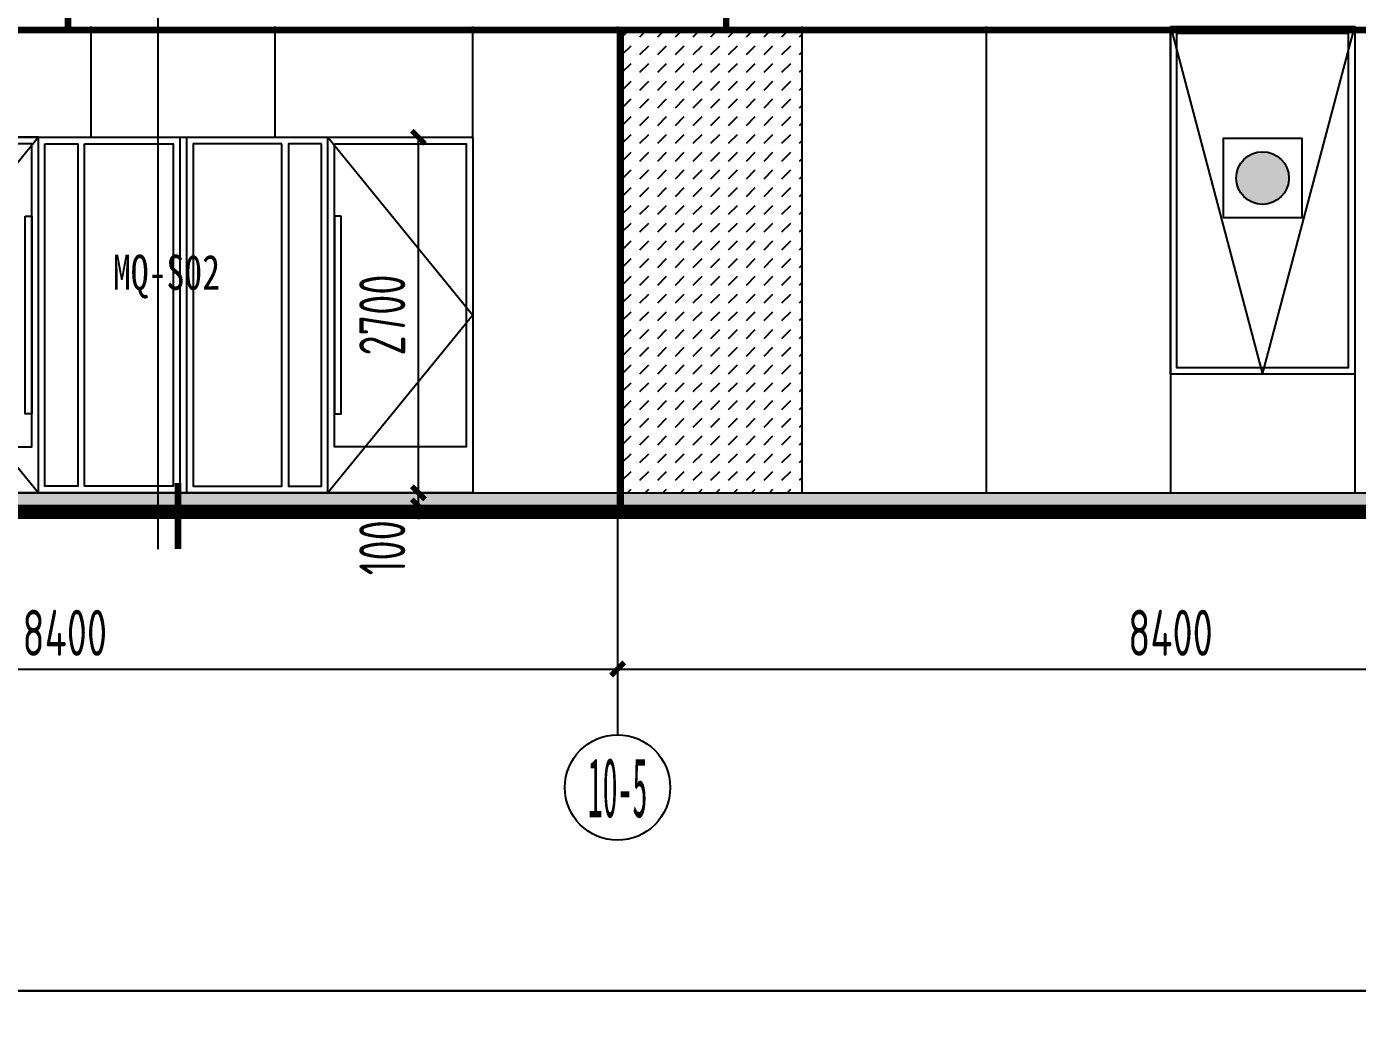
# Model space of a CAD drawing. Extents: x -863035 to 270371, y -8918 to 240488.
# Drawn here: x 106623 to 116733, y 143382 to 150996 of the extents above; entities that cross this region are included whole.
import ezdxf
from ezdxf.enums import TextEntityAlignment as Align

# ---------------------------------------------------------------- set-up
doc = ezdxf.new("R2010")
doc.units = 0
doc.header["$LTSCALE"] = 1000
doc.header["$MEASUREMENT"] = 0
doc.linetypes.add('109-34 轴网$0$L1$0$$AUDIT_BAD_LTYPE1', pattern=[0])
for name, color, linetype in [('01-标注_符号', 200, 'Continuous'), ('01-标注_轴线坐标', 132, 'Continuous'), ('02-TEXT_轴号', 7, 'Continuous'), ('05-填充_156', 156, 'Continuous'), ('05-填充_18', 18, 'Continuous'), ('A-C_窗', 140, 'Continuous'), ('A-SE-MAT', 9, 'Continuous'), ('AXIS_TEXT', 7, 'Continuous'), ('E-立面', 255, 'Continuous'), ('E-立面轮廓', 241, 'Continuous'), ('PUB_DIM', 3, 'Continuous')]:
    doc.layers.add(name, color=color, linetype=linetype)
doc.layers.add('04-不打印_辅助线', color=165, linetype='Continuous', plot=False)
doc.styles.add('_TCH_AXIS', font='STXIHEI.TTF')
doc.styles.add('_TCH_DIM_T3', font='ROS1', dxfattribs={"width": 0.75, "bigfont": 'JD'})
doc.styles.add('_TCH_LABEL', font='', dxfattribs={"width": 0.75})
doc.styles.add('COMPLEX', font='COMPLEX')
doc.styles.get('_TCH_LABEL').set_extended_font_data('SimSun')
doc.dimstyles.new('_TCH_ARCH&&100', dxfattribs={"dimtxt": 350, "dimasz": 100, "dimexe": 250, "dimexo": 300, "dimgap": 100, "dimtad": 1, "dimdec": 0, "dimzin": 0, "dimdsep": 46, "dimtxsty": '_TCH_DIM_T3', "dimblk": 'ARCHTICK', "dimcen": 0.09, "dimclrt": 7, "dimazin": 2, "dimtfac": 1, "dimtdec": 0, "dimtix": 1, "dimtmove": 2, "dimatfit": 3, "dimfxl": 0, "dimtolj": 1, "dimtzin": 0, "dimarcsym": 0})

# ---------------------------------------------------------------- blocks, each defined once
blk = doc.blocks.new('A$C19DA4980')
at = {"layer": 'A-C_窗'}
for points in [[(0, 2700), (4400, 2700), (4400, 0), (0, 0)], [(1100, 2700), (0, 2700), (0, 0), (1100, 0)], [(1050, 2650), (50, 2650), (50, 350), (1050, 350)], [(1150, 2650), (1400, 2650), (1400, 50), (1150, 50)], [(1450, 2650), (2125, 2650), (2125, 50), (1450, 50)], [(2950, 2650), (2275, 2650), (2275, 50), (2950, 50)], [(3250, 2650), (3000, 2650), (3000, 50), (3250, 50)], [(3300, 2700), (4400, 2700), (4400, 0), (3300, 0)], [(3350, 2650), (4350, 2650), (4350, 350), (3350, 350)], [(1000, 2100), (1050, 2100), (1050, 600), (1000, 600)], [(3400, 2100), (3350, 2100), (3350, 600), (3400, 600)]]:
    blk.add_lwpolyline(points, close=True, dxfattribs=at)
for points in [[(1100, 2700), (0, 1350), (1100, 0)], [(2175, 2700), (2175, 0)], [(2225, 2700), (2225, 0)], [(3300, 2700), (4400, 1350), (3300, 0)]]:
    blk.add_lwpolyline(points, dxfattribs=at)
blk = doc.blocks.new('A$C70DF4B89')
at = {"layer": 'A-C_窗'}
for points in [[(-1400, 2640), (0, 2640), (0, 0), (-1400, 0)], [(-1350, 2590), (-50, 2590), (-50, 50), (-1350, 50)]]:
    blk.add_lwpolyline(points, close=True, dxfattribs=at)
blk.add_lwpolyline([(-1400, 2640), (-700, 0), (0, 2640)], dxfattribs=at)
blk = doc.blocks.new('消防救援窗口标志')
at = {"layer": 'A-SE-MAT'}
h = blk.add_hatch(color=1, dxfattribs=at)
h.dxf.hatch_style = 1
edge = h.paths.add_edge_path()
edge.add_arc((1413360, -341824), 200, 0, 360)
at = {"layer": 'A-SE-MAT', "color": 1}
blk.add_lwpolyline([(1413060, -342124), (1413660, -342124), (1413660, -341524), (1413060, -341524)], close=True, dxfattribs=at)
blk.add_circle((1413360, -341824), 200, dxfattribs=at)
blk = doc.blocks.new('jyhdrtjy')
at = {"layer": '04-不打印_辅助线'}
blk.add_lwpolyline([(6141.3, -23718.3), (66053.6, -23718.3)], dxfattribs=at)
at = {"layer": 'E-立面', "linetype": '109-34 轴网$0$L1$0$$AUDIT_BAD_LTYPE1'}
blk.add_lwpolyline([(66053.6, -23818.3), (6164.3, -23818.3)], dxfattribs=at)
at = {"layer": 'E-立面轮廓', "const_width": 50}
for points in [[(28902.8, -4818.3), (28902.8, -2893.3), (48752.8, -2893.3), (48752.8, -20178.3)], [(32152.8, -20178.3), (32152.8, -4793.3), (13302.8, -4793.3), (13302.8, -20203.3), (61942.8, -20203.3), (61942.8, -9493.3), (60127.8, -9493.3)], [(32127.8, -5293.3), (43752.8, -5293.3), (43752.8, -20178.3)]]:
    blk.add_lwpolyline(points, dxfattribs=at)
at = {"layer": 'E-立面轮廓', "linetype": '109-34 轴网$0$L1$0$$AUDIT_BAD_LTYPE1', "const_width": 100}
blk.add_lwpolyline([(66053.6, -23868.3), (6164.3, -23868.3)], dxfattribs=at)
blk = doc.blocks.new('_ArchTick')
at = {"color": 0, "linetype": 'ByBlock', "const_width": 0.4}
blk.add_lwpolyline([(-0.5, -0.5), (0.5, 0.5)], dxfattribs=at)
blk = doc.blocks.new('*D1740')
at = {"layer": '01-标注_轴线坐标', "color": 0, "lineweight": -2, "transparency": 16777216}
for p, q in [((102713, 148318), (102713, 145868)), ((111113, 148318), (111113, 145868)), ((102713, 146118), (111113, 146118))]:
    blk.add_line(p, q, dxfattribs=at)
at = {"layer": 'Defpoints', "color": 0, "transparency": 16777216}
for p in [(102713, 148618), (111113, 148618), (111113, 146118)]:
    blk.add_point(p, dxfattribs=at)
at = {"layer": '01-标注_轴线坐标', "color": 0, "lineweight": -2, "transparency": 16777216, "xscale": 100, "yscale": 100, "zscale": 100, "rotation": 180}
blk.add_blockref('_ArchTick', (102713, 146118), dxfattribs=at)
at = {"layer": '01-标注_轴线坐标', "color": 0, "lineweight": -2, "transparency": 16777216, "xscale": 100, "yscale": 100, "zscale": 100}
blk.add_blockref('_ArchTick', (111113, 146118), dxfattribs=at)
at = {"layer": '01-标注_轴线坐标', "color": 7, "transparency": 16777216, "insert": (106913, 146393), "char_height": 350, "attachment_point": 5, "style": '_TCH_DIM_T3'}
blk.add_mtext('\\A1;8400', dxfattribs=at)
blk = doc.blocks.new('*D1741')
at = {"layer": '01-标注_轴线坐标', "color": 0, "lineweight": -2, "transparency": 16777216}
for p, q in [((111113, 148318), (111113, 145868)), ((119513, 148318), (119513, 145868)), ((111113, 146118), (119513, 146118))]:
    blk.add_line(p, q, dxfattribs=at)
at = {"layer": 'Defpoints', "color": 0, "transparency": 16777216}
for p in [(111113, 148618), (119513, 148618), (119513, 146118)]:
    blk.add_point(p, dxfattribs=at)
at = {"layer": '01-标注_轴线坐标', "color": 0, "lineweight": -2, "transparency": 16777216, "xscale": 100, "yscale": 100, "zscale": 100, "rotation": 180}
blk.add_blockref('_ArchTick', (111113, 146118), dxfattribs=at)
at = {"layer": '01-标注_轴线坐标', "color": 0, "lineweight": -2, "transparency": 16777216, "xscale": 100, "yscale": 100, "zscale": 100}
blk.add_blockref('_ArchTick', (119513, 146118), dxfattribs=at)
at = {"layer": '01-标注_轴线坐标', "color": 7, "transparency": 16777216, "insert": (115313, 146393), "char_height": 350, "attachment_point": 5, "style": '_TCH_DIM_T3'}
blk.add_mtext('\\A1;8400', dxfattribs=at)
blk = doc.blocks.new('_AXISO')
blk.add_circle((0, 0), 0.5)
at = {"layer": 'AXIS_TEXT', "style": 'COMPLEX', "width": 1.041667}
blk.add_attdef('A', text='', height=0.56, dxfattribs=at).set_placement((-0.25, -0.28), (0.25, -0.28), align=Align.FIT)
blk = doc.blocks.new('*D2054')
at = {"layer": 'Defpoints', "color": 0, "transparency": 16777216}
for p in [(109094, 150156), (109600, 150156), (109094, 147456)]:
    blk.add_point(p, dxfattribs=at)
at = {"layer": 'PUB_DIM', "color": 0, "lineweight": -2, "transparency": 16777216}
for p, q in [((109394, 150156), (109850, 150156)), ((109600, 147456), (109600, 150156)), ((109394, 147456), (109850, 147456))]:
    blk.add_line(p, q, dxfattribs=at)
at = {"layer": 'PUB_DIM', "color": 0, "lineweight": -2, "transparency": 16777216, "xscale": 100, "yscale": 100, "zscale": 100}
for p, rotation in [((109600, 150156), 90), ((109600, 147456), 270)]:
    blk.add_blockref('_ArchTick', p, dxfattribs=dict(at, rotation=rotation))
at = {"layer": 'PUB_DIM', "color": 7, "transparency": 16777216, "insert": (109325, 148806), "char_height": 350, "attachment_point": 5, "rotation": 90, "style": '_TCH_DIM_T3'}
blk.add_mtext('\\A1;2700', dxfattribs=at)
blk = doc.blocks.new('*D2055')
at = {"layer": 'Defpoints', "color": 0, "transparency": 16777216}
for p in [(109094, 147456), (109600, 147456), (109094, 147356)]:
    blk.add_point(p, dxfattribs=at)
at = {"layer": 'PUB_DIM', "color": 0, "lineweight": -2, "transparency": 16777216}
for p, q in [((109600, 147456), (109600, 147556)), ((109394, 147456), (109850, 147456)), ((109600, 147356), (109600, 147456)), ((109394, 147356), (109850, 147356)), ((109600, 147356), (109600, 147256))]:
    blk.add_line(p, q, dxfattribs=at)
at = {"layer": 'PUB_DIM', "color": 0, "lineweight": -2, "transparency": 16777216, "xscale": 100, "yscale": 100, "zscale": 100}
for p, rotation in [((109600, 147456), 270), ((109600, 147356), 90)]:
    blk.add_blockref('_ArchTick', p, dxfattribs=dict(at, rotation=rotation))
at = {"layer": 'PUB_DIM', "color": 7, "transparency": 16777216, "insert": (109325, 147039), "char_height": 350, "attachment_point": 5, "rotation": 90, "style": '_TCH_DIM_T3'}
blk.add_mtext('\\A1;100', dxfattribs=at)

msp = doc.modelspace()

# ---------------------------------------------------------------- hatches: boundary and pattern name
at = {"layer": '05-填充_156'}
h = msp.add_hatch(dxfattribs=at)
h.set_pattern_fill('DASH', color=256, scale=100, angle=45)
h.set_pattern_definition([(45, (-417833.92, 98653.57), (1e-14, 134.703842), [95.25, -95.25])])
h.paths.add_polyline_path([(112512.5, 150996.2), (111112.5, 150996.2), (111112.5, 147456.2), (112512.5, 147456.2)])
at = {"layer": '05-填充_18'}
h = msp.add_hatch(color=256, dxfattribs=at)
h.dxf.hatch_style = 1
h.paths.add_polyline_path([(74812.5, 147356.2), (122212.5, 147356.2), (122212.5, 147456.2), (74812.5, 147456.2)])

# ---------------------------------------------------------------- linework, layer by layer
at = {"layer": '04-不打印_辅助线'}
for points in [[(63184.7, 143674.5), (137284.7, 143674.5), (137284.7, 171174.5), (63184.7, 171174.5)], [(63184.7, 116174.5), (137284.7, 116174.5), (137284.7, 143674.5), (63184.7, 143674.5)]]:
    msp.add_lwpolyline(points, close=True, dxfattribs=at)
at = {"layer": 'A-C_窗'}
for points in [[(107112.5, 150156.2), (107112.5, 150996.2)], [(108512.5, 150156.2), (108512.5, 150996.2)], [(110012.5, 150156.2), (110012.5, 150996.2)], [(112512.5, 150996.2), (112512.5, 147456.2)], [(113912.5, 150996.2), (113912.5, 147456.2)], [(115312.5, 150996.2), (115312.5, 147456.2)], [(116712.5, 150996.2), (116712.5, 147456.2)], [(74812.5, 147456.2), (122212.5, 147456.2)]]:
    msp.add_lwpolyline(points, dxfattribs=at)
at = {"layer": 'E-立面', "linetype": '109-34 轴网$0$L1$0$$AUDIT_BAD_LTYPE1'}
msp.add_lwpolyline([(111112.5, 150996.2), (111112.5, 147356.2)], dxfattribs=at)
at = {"layer": 'E-立面轮廓', "const_width": 50}
msp.add_lwpolyline([(111137.5, 150996.2), (111137.5, 147356.2)], dxfattribs=at)

# ---------------------------------------------------------------- block references
at = {"layer": '01-标注_轴线坐标'}
ref = msp.add_blockref('_AXISO', (111112.5, 145218.3), dxfattribs=dict(at, xscale=800, yscale=800, zscale=800))
ref.add_attrib('A', '10-5', dxfattribs={"layer": '02-TEXT_轴号', "height": 452.55, "style": '_TCH_AXIS', "width": 0.374624}).set_placement((110886.2, 144992), (111338.8, 144992), align=Align.FIT)
at = {"layer": 'A-C_窗'}
for name, p in [('A$C70DF4B89', (116712.5, 148356.2)), ('A$C19DA4980', (105612.5, 147456.2))]:
    msp.add_blockref(name, p, dxfattribs=at)
at = {"layer": 'A-SE-MAT'}
msp.add_blockref('消防救援窗口标志', (-1297347.6, 491670.5), dxfattribs=at)

# ---------------------------------------------------------------- next in the draw order: block references
msp.add_blockref('jyhdrtjy', (63184.7, 171174.5))

# ---------------------------------------------------------------- next in the draw order: linework, layer by layer
at = {"layer": '01-标注_符号'}
msp.add_line((107623.3, 147029.4), (107623.3, 170013.1), dxfattribs=at)
at = {"layer": '01-标注_符号', "const_width": 50}
msp.add_lwpolyline([(107773.3, 147029.4), (107773.3, 147529.4)], dxfattribs=at)
at = {"layer": '01-标注_轴线坐标'}
msp.add_line((111112.5, 148318.3), (111112.5, 145618.3), dxfattribs=at)

# ---------------------------------------------------------------- next in the draw order: texts
at = {"layer": '01-标注_符号', "color": 7, "style": '_TCH_LABEL', "width": 0.75}
msp.add_text('MQ-S02', height=265.82, dxfattribs=at).set_placement((107279, 148997.6))

# ---------------------------------------------------------------- next in the draw order: dimensions: what is measured, and where the dimension line sits
at = {"layer": '01-标注_轴线坐标'}
for p1, p2, picture, middle in [((102712.5, 148618.3), (111112.5, 148618.3), '*D1740', (106912.5, 146393.3)), ((111112.5, 148618.3), (119512.5, 148618.3), '*D1741', (115312.5, 146393.3))]:
    dim = msp.add_aligned_dim(p1=p1, p2=p2, distance=-2500, dimstyle='_TCH_ARCH&&100', dxfattribs=at)
    dim.commit()
    dim.dimension.update_dxf_attribs({"geometry": picture, "text_midpoint": middle})
at = {"layer": 'PUB_DIM'}
dim = msp.add_aligned_dim(p1=(109094.1, 147456.2), p2=(109094.1, 150156.2), distance=-505.4, dimstyle='_TCH_ARCH&&100', dxfattribs=at)
dim.commit()
dim.dimension.update_dxf_attribs({"geometry": '*D2054', "text_midpoint": (109324.5, 148806.2)})
dim = msp.add_linear_dim(base=(109599.5, 147456.2), p1=(109094.1, 147356.2), p2=(109094.1, 147456.2), angle=90, dimstyle='_TCH_ARCH&&100', dxfattribs=at)
dim.commit()
dim.dimension.update_dxf_attribs({"geometry": '*D2055', "text_midpoint": (109324.5, 147038.9), "dimtype": 161})

doc.saveas('drawing.dxf')
